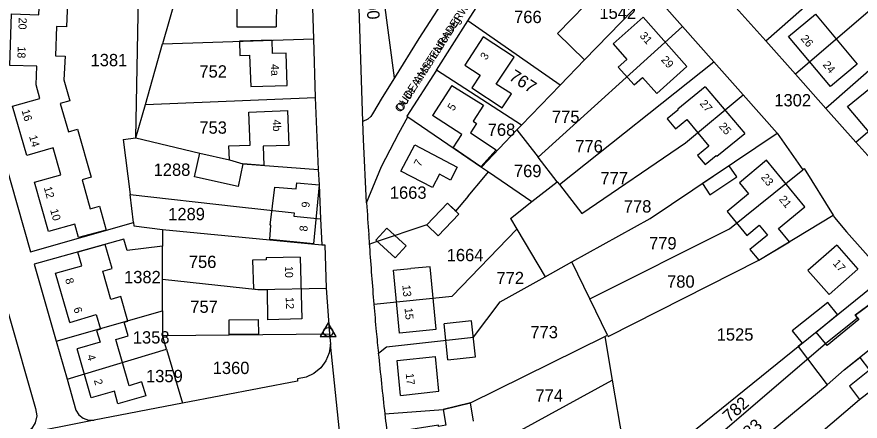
# Model space of a CAD drawing. Extents: x 191922 to 199923, y 328959 to 333350.
# Drawn here: x 193096.1 to 193280.5, y 329645.3 to 329733.8 of the extents above; entities that cross this region are included whole.
import ezdxf

# ---------------------------------------------------------------- set-up
doc = ezdxf.new("R2010")
doc.units = 0
for name, color, linetype in [('enkelbestemming', 7, 'Continuous'), ('Level 12', 7, 'Continuous'), ('Level 6', 7, 'Continuous'), ('maatvoering - maximum aantal wooneenheden', 7, 'Continuous'), ('Maatvoering_symbolen', 7, 'Continuous'), ('recreatiewoning', 7, 'Continuous')]:
    doc.layers.add(name, color=color, linetype=linetype)

# ---------------------------------------------------------------- blocks, each defined once
blk = doc.blocks.new('DC')
at = {"layer": 'Level 12'}
blk.add_lwpolyline([(-1.73, -1), (1.73, -1), (0, 2), (-1.73, -1)], dxfattribs=at)
blk.add_circle((0, 0), 1, dxfattribs=at)

msp = doc.modelspace()

# ---------------------------------------------------------------- linework, layer by layer
at = {"layer": 'Level 6'}
for p, q in [((193259.84, 329728.55), (193294.06, 329758.63)), ((193122.14, 329707.31), (193122.92, 329752.12)), ((193299.47, 329749.76), (193266.37, 329721.22)), ((193132.29, 329743.14), (193127.95, 329727.89)), ((193160.52, 329743.13), (193160.93, 329728.98)), ((193171.72, 329710.85), (193170.67, 329743.36)), ((193178.69, 329720.43), (193175.58, 329743.93)), ((193304.52, 329741.47), (193273.03, 329713.72)), ((193220.21, 329724.37), (193235.05, 329739.68)), ((193248.96, 329740.79), (193259.84, 329728.55)), ((193237.08, 329736.86), (193241.66, 329731.69)), ((193187.88, 329722.12), (193194.73, 329732.92)), ((193214.87, 329718.86), (193194.73, 329732.92)), ((193210.07, 329703.07), (193241.66, 329731.69)), ((193248.54, 329723.93), (193241.66, 329731.69)), ((193127.95, 329727.89), (193160.93, 329728.98)), ((193160.93, 329728.98), (193161.32, 329716.11)), ((193259.84, 329728.55), (193266.37, 329721.22)), ((193124.2, 329714.63), (193127.95, 329727.89)), ((193214.87, 329718.86), (193220.21, 329724.37)), ((193214.73, 329697.06), (193248.54, 329723.93)), ((193248.54, 329723.93), (193254.91, 329716.74)), ((193206.44, 329710.1), (193187.88, 329722.12)), ((193266.37, 329721.22), (193273.03, 329713.72)), ((193088.63, 329719.03), (193099.09, 329682.35)), ((193206.44, 329710.1), (193214.87, 329718.86)), ((193124.2, 329714.63), (193161.32, 329716.11)), ((193161.32, 329716.11), (193162.01, 329700.36)), ((193242.28, 329706.2), (193254.91, 329716.74)), ((193254.91, 329716.74), (193262.39, 329708.3)), ((193279.55, 329706.39), (193290.75, 329715.97)), ((193122.14, 329707.31), (193124.2, 329714.63)), ((193273.03, 329713.72), (193279.55, 329706.39)), ((193179.65, 329708.36), (193181.57, 329711.91)), ((193181.57, 329711.91), (193197.69, 329700.89)), ((193172.82, 329711.36), (193171.72, 329710.85)), ((193171.87, 329706.97), (193171.72, 329710.85)), ((193205.44, 329709.05), (193206.44, 329710.1)), ((193175.8, 329701.05), (193179.65, 329708.36)), ((193205.44, 329709.05), (193197.69, 329700.89)), ((193205.44, 329709.05), (193210.07, 329703.07)), ((193234.61, 329689.66), (193262.39, 329708.3)), ((193262.39, 329708.3), (193267.93, 329700.29)), ((193119.36, 329706.91), (193122.14, 329707.31)), ((193119.36, 329706.91), (193120.85, 329694.86)), ((193172.57, 329693.05), (193171.87, 329706.97)), ((193286.29, 329698.81), (193279.55, 329706.39)), ((193214.28, 329697.65), (193210.07, 329703.07)), ((193162.01, 329700.36), (193162.18, 329696.99)), ((193172.57, 329693.05), (193175.8, 329701.05)), ((193197.69, 329700.89), (193199.24, 329699.83)), ((193267.93, 329700.29), (193268.26, 329700.56)), ((193268.26, 329700.56), (193274.58, 329690.34)), ((193194.76, 329694.52), (193198.23, 329698.63)), ((193198.23, 329698.63), (193199.24, 329699.83)), ((193199.24, 329699.83), (193208.74, 329693.35)), ((193162.18, 329696.99), (193162.49, 329689.57)), ((193208.74, 329693.35), (193214.28, 329697.65)), ((193214.28, 329697.65), (193214.73, 329697.06)), ((193121.6, 329688.74), (193120.85, 329694.86)), ((193194.76, 329694.52), (193192.03, 329691.27)), ((193204.01, 329689.67), (193208.74, 329693.35)), ((193185.74, 329688.27), (193190.24, 329692.98)), ((193190.24, 329692.98), (193191.7, 329691.59)), ((193191.7, 329691.59), (193192.03, 329691.27)), ((193162.49, 329689.57), (193162.75, 329683.9)), ((193204.01, 329689.67), (193205.42, 329687.29)), ((193217.45, 329680.13), (193234.61, 329689.66)), ((193258.34, 329680.48), (193274.58, 329690.34)), ((193274.58, 329690.34), (193274.89, 329689.84)), ((193099.09, 329682.35), (193121.6, 329688.74)), ((193174.73, 329684.57), (193185.62, 329688.22)), ((193185.62, 329688.22), (193185.74, 329688.27)), ((193127.95, 329687.2), (193127.96, 329683.58)), ((193127.95, 329687.2), (193162.75, 329683.9)), ((193205.42, 329687.29), (193211.62, 329676.88)), ((193162.75, 329683.9), (193163.44, 329683.84)), ((193163.44, 329683.84), (193163.7, 329674.42)), ((193173.16, 329684.05), (193174.73, 329684.57)), ((193127.96, 329676.35), (193127.96, 329683.58)), ((193211.62, 329676.88), (193217.45, 329680.13)), ((193221.39, 329672.02), (193217.45, 329680.13)), ((193237.17, 329637.54), (193286.18, 329677.2)), ((193127.96, 329669.45), (193127.96, 329676.35)), ((193127.96, 329676.35), (193148.79, 329674.09)), ((193148.79, 329674.09), (193163.7, 329674.42)), ((193163.7, 329674.42), (193164.49, 329664.36)), ((193174.16, 329670.86), (193174.88, 329670.93)), ((193225.24, 329664.09), (193221.39, 329672.02)), ((193104.68, 329662.75), (193127.96, 329669.45)), ((193127.96, 329669.45), (193127.95, 329664.01)), ((193127.95, 329664.01), (193164.49, 329664.36)), ((193128.84, 329660.99), (193127.95, 329664.01)), ((193164.49, 329664.36), (193164.66, 329662.15)), ((193224.68, 329663.81), (193225.24, 329664.09)), ((193224.68, 329663.81), (193226.29, 329654.23)), ((193104.68, 329662.75), (193107.06, 329654.46)), ((193164.66, 329662.15), (193164.4, 329660.25)), ((193167.12, 329638.88), (193164.66, 329662.15)), ((193107.06, 329654.46), (193128.84, 329660.99)), ((193128.84, 329660.99), (193132.31, 329649.18)), ((193164.4, 329660.25), (193163.67, 329658.48)), ((193163.67, 329658.48), (193162.54, 329656.94)), ((193162.54, 329656.94), (193161.06, 329655.72)), ((193159.33, 329654.91), (193157.45, 329654.54)), ((193157.45, 329654.54), (193157.49, 329654.01)), ((193161.06, 329655.72), (193159.33, 329654.91)), ((193157.49, 329654.01), (193132.31, 329649.18)), ((193226.29, 329654.23), (193229.13, 329637.4)), ((193132.31, 329649.18), (193112.97, 329645.46)), ((193112.97, 329645.46), (193096.51, 329642.19)), ((193111.76, 329645.5), (193112.97, 329645.46))]:
    msp.add_line(p, q, dxfattribs=at)
for points in [[(193194.73, 329732.92), (193204.94, 329748.9), (193209.21, 329754.5)], [(193196.54, 329748.12), (193191.38, 329740.5), (193183.98, 329729.07), (193178.69, 329720.43)], [(193223.46, 329739.59), (193214.35, 329730.15), (193220.21, 329724.37)], [(193187.88, 329722.12), (193181.4, 329712.02), (193181.57, 329711.91)], [(193178.69, 329720.43), (193175.96, 329716.17), (193173.85, 329712.55), (193173.48, 329712.01), (193172.82, 329711.36)], [(193122.14, 329707.31), (193136.08, 329703.92), (193142.56, 329702.51), (193145.51, 329701.62), (193162.01, 329700.36)], [(193214.73, 329697.06), (193219.64, 329690.74), (193242.28, 329706.2)], [(193221.39, 329672.02), (193251.96, 329687.41), (193267.93, 329700.29)], [(193120.85, 329694.86), (193144.12, 329692.24), (193156.71, 329690.88), (193156.63, 329690.15), (193162.49, 329689.57)], [(193274.89, 329689.84), (193277.48, 329686.7), (193285.23, 329678.04)], [(193121.6, 329688.74), (193121.68, 329688.05), (193127.95, 329687.2)], [(193174.88, 329670.93), (193191.26, 329672.62), (193205.42, 329687.29)], [(193127.96, 329683.58), (193120.22, 329682.61), (193119.49, 329685.11), (193099.87, 329679.64), (193104.68, 329662.75)], [(193225.24, 329664.09), (193225.38, 329663.81), (193258.34, 329680.48)], [(193175.14, 329660.14), (193176.93, 329661.51), (193195.93, 329663.64), (193201.77, 329671.38), (193211.62, 329676.88)], [(193230.79, 329627.52), (193249.9, 329642.45), (193272.89, 329662.27), (193279.89, 329667.9), (193279.4, 329668.5), (193288.89, 329675.49)], [(193094.28, 329668.78), (193100.2, 329648.01), (193100.44, 329646.45), (193100.12, 329644.91), (193099.28, 329643.58), (193098.02, 329642.64), (193096.51, 329642.19)], [(193226.08, 329603.56), (193280.36, 329649.97), (193286.14, 329654.42), (193284.57, 329656.44), (193287.14, 329658.53), (193298.79, 329666.99)], [(193176.56, 329646.84), (193189.28, 329647.84), (193195.26, 329649.24), (193224.68, 329663.81)], [(193234.04, 329620.73), (193273.26, 329653.18), (193277.04, 329656.5), (193283.29, 329661.52), (193282.47, 329662.58)], [(193107.06, 329654.46), (193108.98, 329647.68), (193109.66, 329646.67)], [(193178.34, 329632.05), (193188.61, 329633.59), (193226.29, 329654.23)], [(193109.66, 329646.67), (193110.61, 329645.92), (193111.76, 329645.5)]]:
    msp.add_lwpolyline(points, dxfattribs=at)
for centre, radius, start, end in [((194022.96, 329744.27), 851.92, 183.44715, 183.91439), ((193378.01, 329699.35), 205.42, 183.694, 184.0571), ((193222.82, 329687.85), 49.8, 183.4978, 184.2473), ((193174.82, 329684.22), 1.67, 181.8953, 185.9278), ((193207.38, 329686.23), 34.29, 183.6485, 184.5381), ((194126.02, 329749.87), 955.13, 183.98332, 184.74486), ((194154.41, 329751.37), 983.55, 184.69535, 185.04462), ((194289.62, 329771.28), 1120.01, 185.45113, 185.69502), ((194158.9, 329758.92), 988.71, 185.73401, 186.50946), ((194109.72, 329753.07), 939.19, 186.4946, 187.25452)]:
    msp.add_arc(centre, radius, start, end, dxfattribs=at)
at = {"layer": 'recreatiewoning'}
for p, q in [((193233.06, 329733.7), (193242.61, 329722.96)), ((193274.05, 329718.58), (193264.86, 329729.53)), ((193279.85, 329723.44), (193274.05, 329718.58)), ((193191.24, 329718.79), (193186.96, 329712.19)), ((193246.64, 329718.48), (193255.25, 329708.24)), ((193155.62, 329705.6), (193155.38, 329713.32)), ((193286.73, 329703.42), (193277.74, 329714.16)), ((193180.03, 329700), (193183.11, 329705.8)), ((193183.11, 329705.8), (193192.41, 329700.88)), ((193268.39, 329692.17), (193260, 329702.38)), ((193115.63, 329687.07), (193109.59, 329685.48)), ((193275.38, 329683.77), (193280.02, 329678.54)), ((193186.45, 329679.05), (193182.24, 329678.66)), ((193187.78, 329665.37), (193186.45, 329679.05)), ((193195.54, 329667.21), (193189.51, 329666.55)), ((193196.39, 329659.37), (193195.54, 329667.21)), ((193187.79, 329665.33), (193179.78, 329664.56)), ((193190.31, 329658.69), (193189.51, 329666.55)), ((193179.22, 329658.57), (193187.63, 329659.45)), ((193180.02, 329650.9), (193179.22, 329658.57)), ((193188.4, 329651.82), (193187.63, 329659.42)), ((193190.31, 329658.69), (193196.39, 329659.37)), ((193180.02, 329650.9), (193188.4, 329651.82))]:
    msp.add_line(p, q, dxfattribs=at)
for points in [[(193109.59, 329685.48), (193108.75, 329688.42), (193103.03, 329686.79), (193099.95, 329697.59), (193105.72, 329699.23), (193104.04, 329705.1), (193098.28, 329703.44), (193095.16, 329714.25), (193101.15, 329715.95), (193100.32, 329718.91), (193100.49, 329722.97), (193094.54, 329723.18), (193094.95, 329734.45), (193100.93, 329734.23), (193101.16, 329740.29), (193095.21, 329740.5), (193095.65, 329751.77), (193101.61, 329751.54), (193101.73, 329754.64)], [(193101.73, 329754.64), (193107.9, 329754.48), (193107.66, 329749.12), (193105.51, 329749.21), (193105.18, 329742.51), (193107.37, 329742.42), (193106.93, 329731.61), (193104.75, 329731.69), (193104.51, 329725.26), (193106.62, 329725.16), (193106.38, 329719.98), (193107.66, 329715.41), (193105.58, 329714.84), (193107.39, 329708.63), (193109.38, 329709.18), (193112.34, 329698.72), (193110.37, 329698.14), (193112.1, 329691.75), (193114.17, 329692.35), (193115.63, 329687.07)], [(193155.05, 329740.66), (193144.19, 329740.68), (193144.21, 329731.59), (193152.82, 329731.63)], [(193155.05, 329740.66), (193155.07, 329737.03), (193152.84, 329737.02), (193152.82, 329731.63)], [(193233.06, 329733.7), (193226.48, 329727.86), (193229.51, 329724.46), (193227.62, 329722.78), (193231.1, 329718.91), (193232.92, 329720.54), (193236.07, 329717.05), (193242.61, 329722.96)], [(193264.86, 329729.53), (193270.7, 329734.38), (193279.85, 329723.44)], [(193151.9, 329728.72), (193144.78, 329728.5), (193144.88, 329725.33), (193147, 329725.41), (193147.22, 329718.55), (193155.18, 329718.79)], [(193155.18, 329718.79), (193154.99, 329725.83), (193151.98, 329725.75), (193151.9, 329728.72)], [(193198.06, 329729.42), (193194.03, 329723.19), (193197.39, 329721.02), (193195.61, 329718.27)], [(193204.24, 329716.92), (193200.92, 329719.09), (193204.85, 329724.99), (193198.06, 329729.42)], [(193277.74, 329714.16), (193283.94, 329719.23), (193292.79, 329708.56)], [(193191.24, 329718.79), (193198.15, 329714.45), (193195.89, 329710.93), (193196.62, 329710.45), (193195.28, 329708.38), (193200.93, 329704.68)], [(193195.61, 329718.27), (193202.25, 329713.89), (193204.24, 329716.92)], [(193246.64, 329718.48), (193240.65, 329713.55), (193240.64, 329713.36), (193238.28, 329711.43), (193240.1, 329709.25), (193242.59, 329711.29), (193247.44, 329705.5), (193244.92, 329703.45), (193246.6, 329701.43), (193249.03, 329703.41), (193249.13, 329703.29), (193255.25, 329708.24)], [(193155.62, 329705.6), (193149.95, 329705.47), (193150.09, 329701.27), (193145.51, 329701.62), (193144.45, 329696.68), (193134.96, 329698.74), (193136.08, 329703.92), (193142.56, 329702.51), (193142.46, 329705.52), (193147.1, 329705.68), (193146.84, 329712.96), (193155.38, 329713.32)], [(193200.93, 329704.68), (193197.54, 329700.99), (193191.52, 329705.11), (193193.42, 329708), (193186.96, 329712.19)], [(193260, 329702.38), (193254.12, 329697.47), (193256.12, 329695.05), (193251.43, 329691.18), (193255.74, 329685.95), (193258.43, 329688.16), (193260.21, 329685.99), (193256.4, 329682.85), (193258.34, 329680.48), (193265.05, 329684.56), (193262.67, 329687.47), (193268.39, 329692.17)], [(193192.41, 329700.88), (193190.92, 329698.05), (193188.5, 329699.32), (193186.96, 329696.4), (193180.03, 329700)], [(193253.5, 329698.74), (193251.84, 329701.19), (193246, 329697.28), (193247.66, 329694.82), (193253.5, 329698.74)], [(193160.96, 329684.07), (193151.38, 329685.03), (193151.66, 329688.17), (193151.47, 329688.19), (193152.53, 329696.5), (193157.17, 329696.11), (193157.28, 329697.48)], [(193157.28, 329697.48), (193162.18, 329696.99), (193160.96, 329684.07)], [(193185.74, 329688.27), (193188.25, 329685.87), (193192.75, 329690.58), (193190.24, 329692.98)], [(193181.2, 329683.63), (193176.98, 329687.51), (193174.61, 329684.93), (193178.83, 329681.06), (193181.2, 329683.63)], [(193123.38, 329653.89), (193120.65, 329653.01), (193117.72, 329663.15), (193120.42, 329663.96), (193119.56, 329666.93), (193120.38, 329667.18), (193118.83, 329672.54), (193116.66, 329671.87), (193114.88, 329678.08), (193116.91, 329678.72), (193115.4, 329683.97), (193109.43, 329682.26)], [(193275.38, 329683.77), (193269.06, 329678.28), (193273.73, 329672.98), (193280.02, 329678.54)], [(193107.69, 329666.85), (193104.57, 329677.64), (193110.29, 329679.29), (193109.43, 329682.26)], [(193158.05, 329681.17), (193150.63, 329681.03), (193150.64, 329680.61), (193147.64, 329680.55), (193147.81, 329674.21), (193148.79, 329674.09), (193150.84, 329674.12), (193150.87, 329667.48)], [(193158.05, 329681.17), (193158.42, 329667.66), (193150.87, 329667.48)], [(193179.78, 329664.56), (193178.47, 329678.3), (193182.24, 329678.66)], [(193289.31, 329675.8), (193279.4, 329668.5), (193280.23, 329667.49), (193273.26, 329661.82), (193270.86, 329664.78), (193275.58, 329668.61), (193273.4, 329671.27), (193265.63, 329665.06), (193267.84, 329662.33), (193266.95, 329661.61), (193273.26, 329653.18), (193277.04, 329656.5), (193280.42, 329659.21), (193282.56, 329656.45), (193278.15, 329652.9), (193280.36, 329649.97), (193286.14, 329654.42), (193284.57, 329656.44), (193287.14, 329658.53), (193290.79, 329661.19), (193296.15, 329653.98), (193300.8, 329657.48), (193298.72, 329660.25)], [(193107.69, 329666.85), (193113.46, 329668.6), (193114.39, 329665.4), (193113.53, 329665.14), (193114.28, 329662.56), (193109.3, 329661.11)], [(193148.87, 329667.5), (193148.9, 329664.28), (193142.54, 329664.23), (193142.52, 329667.45), (193148.87, 329667.5)], [(193123.38, 329653.89), (193124.27, 329650.79), (193118.2, 329649.05), (193117.41, 329651.8), (193112.35, 329650.36), (193109.3, 329661.11)], [(193195.95, 329645.25), (193195.26, 329649.24), (193189.28, 329647.84), (193189.87, 329644.38), (193188.32, 329644.11), (193188.28, 329644.38), (193179.94, 329643.06)]]:
    msp.add_lwpolyline(points, dxfattribs=at)

# ---------------------------------------------------------------- block references
at = {"layer": 'Level 12'}
msp.add_blockref('DC', (193164.16, 329664.78), dxfattribs=at)

# ---------------------------------------------------------------- texts
at = {"layer": 'enkelbestemming'}
for s, rotation, p in [('1500', 273.9393, (193172.22, 329741.15)), ('767', 327.2958, (193203.51, 329720.16)), ('782', 41.2237, (193251.88, 329644.85)), ('783', 39.9456, (193254.7, 329640.07))]:
    msp.add_text(s, height=2.7, rotation=rotation, dxfattribs=at).set_placement(p)
for s, p in [('1542', (193223.48, 329733.35)), ('766', (193204.83, 329732.44)), ('1381', (193112.21, 329722.99)), ('752', (193136.01, 329720.5)), ('1302', (193261.73, 329714.19)), ('775', (193213.11, 329710.58)), ('753', (193136, 329708.21)), ('768', (193199.06, 329707.73)), ('776', (193218.2, 329704.11)), ('1288', (193126, 329698.98)), ('769', (193204.79, 329698.7)), ('777', (193223.71, 329697.12)), ('1663', (193177.65, 329693.96)), ('778', (193228.82, 329690.95)), ('1289', (193129.19, 329689.26)), ('779', (193234.34, 329682.87)), ('1664', (193190.09, 329680.28)), ('756', (193133.7, 329678.8)), ('1382', (193119.53, 329675.47)), ('772', (193200.97, 329675.26)), ('780', (193238.28, 329674.49)), ('757', (193134.02, 329668.98)), ('773', (193208.39, 329663.41)), ('1525', (193249.13, 329662.89)), ('1358', (193121.45, 329662.26)), ('1360', (193138.92, 329655.58)), ('1359', (193124.34, 329653.79)), ('774', (193209.49, 329649.5))]:
    msp.add_text(s, height=2.7, dxfattribs=at).set_placement(p)
at = {"layer": 'maatvoering - maximum aantal wooneenheden'}
for s, rotation, p in [('20', 267.9935, (193096.52, 329733.65)), ('31', 311.5907, (193232.18, 329729.57)), ('26', 309.967, (193267.4, 329728.99)), ('18', 267.9935, (193096.3, 329727.35)), ('3', 57.0891, (193198.74, 329724.21)), ('29', 311.5907, (193236.85, 329724.32)), ('4a', 271.4908, (193151.65, 329723.45)), ('24', 309.967, (193272.22, 329723.25)), ('27', 310.0478, (193245.33, 329714.75)), ('16', 286.0399, (193097.1, 329713.28)), ('5', 57.0098, (193191.58, 329713.07)), ('4b', 271.7774, (193152.04, 329711.29)), ('25', 310.0478, (193249.5, 329709.79)), ('14', 286.0399, (193098.74, 329707.61)), ('7', 61.9984, (193184.34, 329700.85)), ('23', 309.3943, (193258.71, 329698.6)), ('12', 285.9139, (193101.96, 329696.4)), ('6', 264.6032, (193158.43, 329693.42)), ('21', 309.3943, (193262.66, 329693.79)), ('10', 285.9139, (193103.35, 329691.49)), ('8', 84.6032, (193159.6, 329686.73)), ('17', 311.5526, (193274.42, 329679.73)), ('10', 271.5482, (193154.7, 329679.23)), ('8', 286.1501, (193106.62, 329676.33)), ('13', 275.4539, (193180.39, 329675.01)), ('12', 271.5482, (193154.89, 329672.39)), ('6', 286.0951, (193108.45, 329669.96)), ('15', 275.4539, (193180.87, 329670)), ('4', 285.7879, (193111.4, 329659.59)), ('2', 285.7879, (193112.92, 329654.21)), ('17', 275.973, (193181.13, 329655.68))]:
    msp.add_text(s, height=1.75, rotation=rotation, dxfattribs=at).set_placement(p)
at = {"layer": 'Maatvoering_symbolen'}
for s, rotation, p in [('OUDE AMSTENRADERWEG', 57.1373, (193180.05, 329712.73)), ('Oude Amstenraderweg', 57.4233, (193180.29, 329712.92))]:
    msp.add_text(s, height=1.75, rotation=rotation, dxfattribs=at).set_placement(p)

doc.saveas('drawing.dxf')
